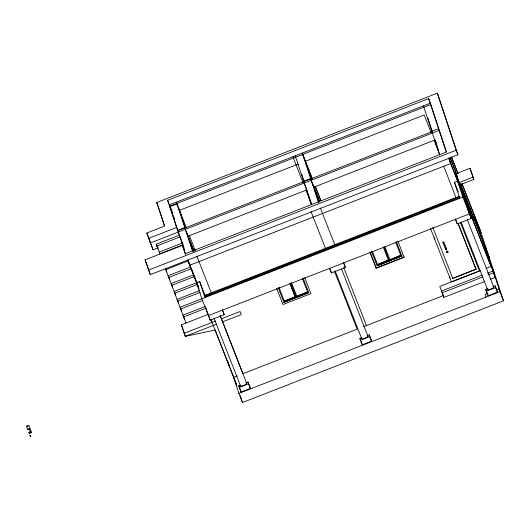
<?xml version="1.0" encoding="UTF-8"?>
<svg xmlns="http://www.w3.org/2000/svg" width="530" height="530" viewBox="0 0 530 530"><rect width="100%" height="100%" fill="white"/><g stroke="black" fill="none" stroke-linecap="round" stroke-linejoin="round"><path stroke-width="0.79" d="M158.357 247.748L153.071 249.809L146.823 233.021L164.452 226.158L156.681 202.52L437.363 93.154L457.927 154.813L150.295 274.673L145.127 259.846L182.419 245.31L184.208 249.888M179.928 236.294L176.55 227.476L167.606 200.274L428.631 98.573L430.42 103.151L169.401 204.852L185.732 254.513M169.984 206.634L176.98 203.911M179.524 210.331L298.377 164.015M148.585 238.374L176.55 227.476M177.755 230.265L184.751 227.542M303.61 181.233L310.6 178.511M431.791 131.288L438.78 128.565L439.171 129.757M177.908 230.716L431.937 131.738M159.914 253.757L156.237 244.184L179.537 235.101M156.82 245.966L180.127 236.883L181.618 240.7M188.024 236.188L306.883 189.879L307.784 192.185M313.873 187.156L435.064 139.933L436.568 143.769M182.519 242.985L159.212 252.068L159.802 253.85L183.102 244.767M148.499 270.101L456.131 150.235L437.363 93.154M169.732 279.959L165.751 269.618L188.309 260.833M189.687 265.225L450.705 163.525L448.857 157.907M190.694 266.935L168.143 275.719L172.707 287.843M168.732 277.501L191.284 268.717M193.675 274.818L171.124 283.603L175.099 293.945M456.019 173.714L470.004 168.262L470.898 170.547L473.833 179.471L459.848 184.917L456.019 173.714L458.953 182.631L473.542 219.566L457.436 177.616M171.707 285.385L195.013 276.309M460.047 196.59L205.243 295.873L199.664 281.549L174.098 291.487L178.663 303.61M199.664 281.549L204.746 297.012L459.556 197.73L454.475 182.274L457.582 181.061L462.856 197.114L471.223 218.466L457.244 223.912L455.449 219.34M174.681 293.269L197.24 284.484M458.953 182.631L472.939 177.179L470.004 168.262M199.631 290.586L177.073 299.37L181.638 311.494M177.663 301.153L200.214 292.368M459.205 196.246L205.044 295.276L205.753 297.436M462.856 197.114L180.054 307.254L184.619 319.378M180.637 309.036L202.44 300.543M205.58 306.353L183.029 315.138L186.109 323.194M183.619 316.92L206.17 308.135M215.087 330.038L185.328 336.365L181.346 324.837L207.806 314.529M196.557 282.762L201.837 298.814L210.205 320.166L224.19 314.721L222.415 309.758M329.6 268.372L331.396 272.95L345.375 267.498L343.599 262.535M184.129 333.31L215.683 321.021M221.421 318.782L240.064 311.521L241.263 314.568L222.613 321.836M216.876 324.069L185.328 336.365L184.884 335.026M295.177 296.714L284.378 301.173L295.25 296.933L290.102 283.755M377.565 264.596L388.364 260.137L377.565 264.596L372.411 251.406M389.994 259.753L400.799 255.294L389.994 259.753L384.912 246.788M296.807 296.33L307.605 291.871L296.807 296.33L291.427 282.603M377.135 265.808L401.945 255.977L377.135 265.808L371.411 251.174M308.758 292.553L283.947 302.385L308.805 292.699L303.127 278.21M370.205 252.691L376.181 267.941L404.145 257.043M442.954 242.343L443.729 242.038L446.565 249.352L445.79 249.65L442.954 242.343L443.1 242.786L443.875 242.488L443.729 242.038M28.832 425.391L26.546 426.451L28.832 425.391L31.568 432.407L29.236 433.315L28.892 432.4L30.442 431.798L28.892 432.4M28.733 428.949L27.745 429.499L29.296 428.896M475.973 269.035L452.766 278.409L476.072 269.326L458.046 223.276M480.73 270.485L439.781 286.445L443.948 297.376L484.506 281.576M486.156 268.372L491.052 266.464L482.399 240.156M482.128 275.216L441.569 291.016L443.948 297.376M487.487 273.129L492.84 271.042L495.219 277.402L490.628 279.191M442.159 292.798L482.717 276.998M488.07 274.911L493.43 272.824M237.202 375.922L233.617 377.32L238.891 393.373L242.482 402.522L503.5 300.821L480.624 231.252L461.981 183.678M363.587 326.679L443.365 295.594M245.867 382.865L248.02 382.024L250.398 388.384L241.077 392.014L238.699 385.661L240.13 385.098M367.058 335.642L369.205 334.808L371.59 341.168L362.268 344.798L359.883 338.438L362.036 337.603M492.907 286.611L495.06 285.769L497.438 292.129L488.117 295.767L485.738 289.406L487.885 288.565M239.282 387.443L248.603 383.813L248.02 382.024M360.473 340.22L369.794 336.59L369.205 334.808M486.321 291.189L495.643 287.558L495.06 285.769M487.998 293.295L485.049 294.441L485.93 297.118M496.093 290.142L499.035 288.996M238.891 393.373L499.916 291.672L494.636 275.613L448.612 158.185M30.024 435.296L30.627 436.846L30.356 436.124M472.939 177.179L473.833 179.471M456.131 150.235L457.927 154.813M451.454 156.82L458.072 173.701M451.613 157.443L457.94 173.575M461.855 183.565L481.068 232.59M450.202 157.708L456.522 173.84M460.438 183.831L488.985 256.672M450.182 157.953L457.708 177.159M460.418 184.076L489.568 258.454M487.534 255.765L494.702 274.063M450.122 161.736L490.462 264.682M468.553 211.212L471.223 218.466M499.916 291.672L503.5 300.821M454.475 182.274L458.251 192.019M495.643 287.558L497.438 292.129M467.202 219.4L493.794 287.267M431.135 132.606L424.232 114.983L305.373 161.292L311.249 179.16M434.143 140.271L439.542 154.064M443.716 166.248L455.966 197.511M461.285 222.587L487.58 289.691M460.272 222.202L479.398 271.002L451.427 281.9L430.512 228.523M485.738 289.406L488.117 295.767M458.139 223.574L476.072 269.326M455.469 218.95L457.244 223.912M432.745 227.317L452.766 278.409M434.116 237.553L434.719 239.09M449.433 276.647L450.083 278.217M397.904 241.282L404.178 257.295L376.214 268.193L369.933 252.181M396.314 241.634L401.992 256.123M395.718 242.329L400.872 255.513M384.137 247.093L389.563 260.965M383.289 247.179L388.444 260.356M302.842 154.614L312.462 179.16M315.171 186.076L320.889 200.671M302.683 154.429L312.243 178.829M315.231 186.454L320.61 200.181M312.243 182.77L313.435 185.818M313.892 186.904L319.597 201.466M311.183 180.293L319.583 201.718M343.586 262.926L345.375 267.498M315.045 190.72L319.252 201.453M320.431 208.124L334.781 244.727M343.745 267.604L366.455 325.559M369.794 336.59L371.59 341.168M341.651 269.2L367.946 336.305M304.194 183.016L306.585 189.117M302.921 182.466L292.918 156.721M305.909 190.091L311.289 203.811M335.139 270.856L361.732 338.723M311.11 211.761L325.46 248.365M334.721 272.003L357.134 329.19L242.939 373.683L220.222 315.734M359.883 338.438L362.268 344.798M329.918 268.75L331.396 272.95M304.684 277.607L310.958 293.62L282.987 304.518L276.713 288.505M302.226 278.144L307.678 292.09M290.645 282.907L296.376 297.542M289.87 283.212L295.25 296.933M278.926 287.227L284.378 301.173M278.27 287.896L283.947 302.385M222.395 310.143L224.19 314.721M248.603 383.813L250.398 388.384M176.834 203.467L186.394 227.867M189.382 235.492L195.358 250.743M196.915 256.255L211.258 292.858M220.162 315.655L246.761 383.521M186.242 231.358L187.143 233.644M188.044 235.943L194.066 251.306M185.334 229.331L193.748 250.789M188.905 238.864L193.635 250.928M189.197 239.759L193.629 251.068M213.948 318.079L240.547 385.946M167.606 200.274L172.091 211.715M172.528 213.053L169.839 206.19L430.863 104.483L438.522 127.79M238.699 385.661L241.077 392.014M188.23 260.508L190.621 266.61M191.217 268.134L198.094 285.67M199.108 289.049L189.097 263.443L189.243 263.887M211.059 319.55L211.656 321.081L211.192 319.65M215.246 330.23L236.758 385.131M187.594 259.885L198.054 286.578M210.9 319.365L236.605 384.946M207.535 312.919L209.025 316.728M156.681 202.52L158.172 206.336M156.237 244.184L157.821 248.424M165.565 268.763L166.751 272.075M146.823 233.021L148.619 237.599M149.937 241.614L153.071 249.809M181.346 324.837L182.539 327.891M145.127 259.846L150.295 274.673M29.249 428.743L30.495 431.943M26.5 426.299L27.745 429.499M30.124 435.547L30.409 436.276M30.296 436.011L30.051 435.368M473.893 214.292L481.81 238.374M464.154 197.836L469.434 213.888L208.409 315.595L206.064 308.46M446.492 152.017L439.363 130.347L150.381 242.952L148.837 238.268M428.631 98.573L446.227 152.083L185.202 253.784L182.419 245.31M427.836 117.958L432.182 131.162M435.064 139.933L438.595 150.666M423.43 105.874L439.562 154.926M446.565 249.352L446.419 248.901L445.644 249.206L445.79 249.65M375.936 267.193L376.181 267.941M313.29 185.374L318.914 202.48M302.239 153.09L318.371 202.142M301.702 174.112L304.001 181.108M308.056 193.45L311.322 203.387M295.25 155.813L311.382 204.865M194.762 249.219L194.907 249.663M179.08 208.992L185.434 228.311M187.441 234.406L192.814 250.756M240.216 395.645L242.482 402.522M176.391 202.129L192.523 251.18M227.794 361.367L229.589 366.833M209.323 317.49L210.205 320.166M173.429 215.783L174.681 219.599M181.869 241.461L184.129 248.318M188.123 260.469L188.852 262.695M158.47 207.097L164.492 225.396M175.291 294.534L175.682 295.727M165.36 268.432L165.751 269.618M182.777 328.6L184.652 334.311M31.568 432.407L29.236 433.315M246.245 383.389A3.332 0.623 -21.4 0 1 243.846 385.33A3.332 0.623 -21.4 0 1 240.865 385.489M367.436 336.172A3.332 0.623 -21.4 0 1 365.442 337.948A3.332 0.623 -21.4 0 1 361.785 338.531M493.284 287.134A3.332 0.623 -21.4 0 1 490.886 289.075A3.332 0.623 -21.4 0 1 487.898 289.234M444.928 245.092L444.246 245.688L444.928 245.092M446.121 248.139L445.445 248.742L446.121 248.139M447.227 251.273L447.333 252.114L447.227 251.273M447.035 252.598A0.835 0.822 -18.2 0 0 448.201 251.75A0.835 0.822 -18.2 0 0 446.883 251.187A0.835 0.822 -18.2 0 0 447.035 252.598"/></g></svg>
